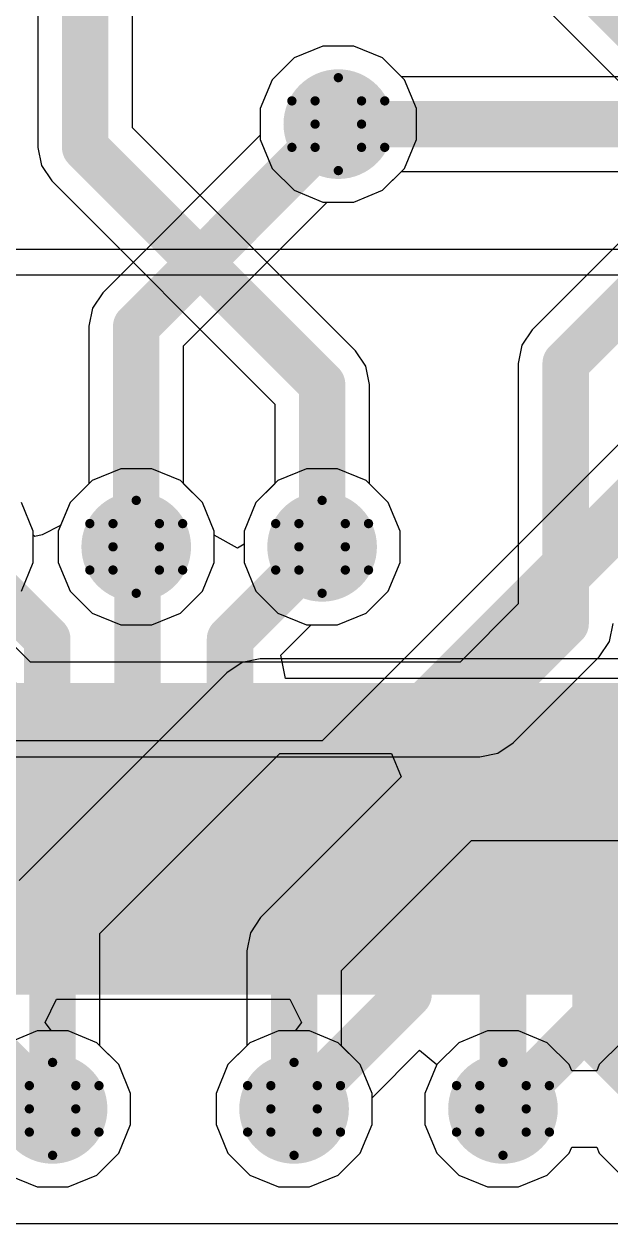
# Model space of a CAD drawing. Header units: inches. Extents: x -4 to 389, y 0 to 108.
# Drawn here: x 15.85 to 19.05, y 30.92 to 37.48 of the extents above; entities that cross this region are included whole.
import ezdxf

# ---------------------------------------------------------------- set-up
doc = ezdxf.new("R2010")
doc.units = ezdxf.units.IN
for name, color, linetype in [('Bottom Layer', 5, 'Continuous'), ('Drill Drawing', 1, 'Continuous'), ('Signal_1', 16, 'Continuous'), ('Signal_2', 76, 'Continuous'), ('Top Layer', 1, 'Continuous'), ('Top Paste', 8, 'Continuous'), ('Top Solder', 216, 'Continuous'), ('Via Holes', 16, 'Continuous')]:
    doc.layers.add(name, color=color, linetype=linetype)

msp = doc.modelspace()

# ---------------------------------------------------------------- hatches: boundary and pattern name
at = {"layer": 'Bottom Layer'}
h = msp.add_hatch(color=5, dxfattribs=at)
edge = h.paths.add_edge_path()
edge.add_arc((17.5649, 36.9316), 0.3, 0, 360)
h = msp.add_hatch(color=5, dxfattribs=at)
edge = h.paths.add_edge_path()
edge.add_arc((16.4592, 34.6202), 0.3, 0, 360)
h = msp.add_hatch(color=5, dxfattribs=at)
edge = h.paths.add_edge_path()
edge.add_arc((17.4762, 34.6202), 0.3, 0, 360)
h = msp.add_hatch(color=5, dxfattribs=at)
edge = h.paths.add_edge_path()
edge.add_arc((16.0015, 31.5468), 0.3, 0, 360)
h = msp.add_hatch(color=5, dxfattribs=at)
edge = h.paths.add_edge_path()
edge.add_arc((17.3228, 31.5468), 0.3, 0, 360)
h = msp.add_hatch(color=5, dxfattribs=at)
edge = h.paths.add_edge_path()
edge.add_arc((18.4658, 31.5468), 0.3, 0, 360)
at = {"layer": 'Signal_1'}
h = msp.add_hatch(color=16, dxfattribs=at)
edge = h.paths.add_edge_path()
edge.add_arc((17.5649, 36.9316), 0.3, 0, 360)
h = msp.add_hatch(color=16, dxfattribs=at)
edge = h.paths.add_edge_path()
edge.add_arc((16.4592, 34.6202), 0.3, 0, 360)
h = msp.add_hatch(color=16, dxfattribs=at)
edge = h.paths.add_edge_path()
edge.add_arc((17.4762, 34.6202), 0.3, 0, 360)
h = msp.add_hatch(color=16, dxfattribs=at)
edge = h.paths.add_edge_path()
edge.add_arc((16.0015, 31.5468), 0.3, 0, 360)
h = msp.add_hatch(color=16, dxfattribs=at)
edge = h.paths.add_edge_path()
edge.add_arc((17.3228, 31.5468), 0.3, 0, 360)
h = msp.add_hatch(color=16, dxfattribs=at)
edge = h.paths.add_edge_path()
edge.add_arc((18.4658, 31.5468), 0.3, 0, 360)
at = {"layer": 'Signal_2'}
h = msp.add_hatch(color=76, dxfattribs=at)
edge = h.paths.add_edge_path()
edge.add_arc((17.5649, 36.9316), 0.3, 0, 360)
h = msp.add_hatch(color=76, dxfattribs=at)
edge = h.paths.add_edge_path()
edge.add_arc((16.4592, 34.6202), 0.3, 0, 360)
h = msp.add_hatch(color=76, dxfattribs=at)
edge = h.paths.add_edge_path()
edge.add_arc((17.4762, 34.6202), 0.3, 0, 360)
h = msp.add_hatch(color=76, dxfattribs=at)
edge = h.paths.add_edge_path()
edge.add_arc((16.0015, 31.5468), 0.3, 0, 360)
h = msp.add_hatch(color=76, dxfattribs=at)
edge = h.paths.add_edge_path()
edge.add_arc((17.3228, 31.5468), 0.3, 0, 360)
h = msp.add_hatch(color=76, dxfattribs=at)
edge = h.paths.add_edge_path()
edge.add_arc((18.4658, 31.5468), 0.3, 0, 360)
at = {"layer": 'Top Layer'}
h = msp.add_hatch(color=1, dxfattribs=at)
edge = h.paths.add_edge_path()
edge.add_arc((17.5649, 36.9316), 0.3, 0, 360)
h = msp.add_hatch(color=1, dxfattribs=at)
edge = h.paths.add_edge_path()
edge.add_arc((16.4592, 34.6202), 0.3, 0, 360)
h = msp.add_hatch(color=1, dxfattribs=at)
edge = h.paths.add_edge_path()
edge.add_arc((17.4762, 34.6202), 0.3, 0, 360)
for points in [[(16.1224, 33.7738), (16.1224, 32.2738), (15.8224, 32.2738), (15.8224, 33.7738)], [(16.6224, 33.7738), (16.6224, 32.2738), (16.3224, 32.2738), (16.3224, 33.7738)], [(17.1224, 33.7738), (17.1224, 32.2738), (16.8224, 32.2738), (16.8224, 33.7738)], [(17.6224, 33.7738), (17.6224, 32.2738), (17.3224, 32.2738), (17.3224, 33.7738)], [(18.1224, 33.7738), (18.1224, 32.2738), (17.8224, 32.2738), (17.8224, 33.7738)], [(18.6224, 33.7738), (18.6224, 32.2738), (18.3224, 32.2738), (18.3224, 33.7738)], [(19.1224, 33.7738), (19.1224, 32.2738), (18.8224, 32.2738), (18.8224, 33.7738)]]:
    msp.add_hatch(color=1, dxfattribs=at).paths.add_polyline_path(points)
h = msp.add_hatch(color=1, dxfattribs=at)
edge = h.paths.add_edge_path()
edge.add_arc((16.0015, 31.5468), 0.3, 0, 360)
h = msp.add_hatch(color=1, dxfattribs=at)
edge = h.paths.add_edge_path()
edge.add_arc((17.3228, 31.5468), 0.3, 0, 360)
h = msp.add_hatch(color=1, dxfattribs=at)
edge = h.paths.add_edge_path()
edge.add_arc((18.4658, 31.5468), 0.3, 0, 360)
at = {"layer": 'Top Paste'}
for points in [[(16.1224, 33.7738), (16.1224, 32.2738), (15.8224, 32.2738), (15.8224, 33.7738)], [(16.6224, 33.7738), (16.6224, 32.2738), (16.3224, 32.2738), (16.3224, 33.7738)], [(17.1224, 33.7738), (17.1224, 32.2738), (16.8224, 32.2738), (16.8224, 33.7738)], [(17.6224, 33.7738), (17.6224, 32.2738), (17.3224, 32.2738), (17.3224, 33.7738)], [(18.1224, 33.7738), (18.1224, 32.2738), (17.8224, 32.2738), (17.8224, 33.7738)], [(18.6224, 33.7738), (18.6224, 32.2738), (18.3224, 32.2738), (18.3224, 33.7738)], [(19.1224, 33.7738), (19.1224, 32.2738), (18.8224, 32.2738), (18.8224, 33.7738)]]:
    msp.add_hatch(color=8, dxfattribs=at).paths.add_polyline_path(points)
at = {"layer": 'Top Solder'}
for points in [[(16.224, 33.8754), (16.224, 32.1722), (15.7208, 32.1722), (15.7208, 33.8754)], [(16.724, 33.8754), (16.724, 32.1722), (16.2208, 32.1722), (16.2208, 33.8754)], [(17.224, 33.8754), (17.224, 32.1722), (16.7208, 32.1722), (16.7208, 33.8754)], [(17.724, 33.8754), (17.724, 32.1722), (17.2208, 32.1722), (17.2208, 33.8754)], [(18.224, 33.8754), (18.224, 32.1722), (17.7208, 32.1722), (17.7208, 33.8754)], [(18.724, 33.8754), (18.724, 32.1722), (18.2208, 32.1722), (18.2208, 33.8754)], [(19.224, 33.8754), (19.224, 32.1722), (18.7208, 32.1722), (18.7208, 33.8754)]]:
    msp.add_hatch(color=216, dxfattribs=at).paths.add_polyline_path(points)
at = {"layer": 'Via Holes'}
h = msp.add_hatch(color=7, dxfattribs=at)
edge = h.paths.add_edge_path()
edge.add_arc((17.5649, 36.9316), 0.15, 0, 360)
h = msp.add_hatch(color=7, dxfattribs=at)
edge = h.paths.add_edge_path()
edge.add_arc((16.4592, 34.6202), 0.15, 0, 360)
h = msp.add_hatch(color=7, dxfattribs=at)
edge = h.paths.add_edge_path()
edge.add_arc((17.4762, 34.6202), 0.15, 0, 360)
h = msp.add_hatch(color=7, dxfattribs=at)
edge = h.paths.add_edge_path()
edge.add_arc((16.0015, 31.5468), 0.15, 0, 360)
h = msp.add_hatch(color=7, dxfattribs=at)
edge = h.paths.add_edge_path()
edge.add_arc((17.3228, 31.5468), 0.15, 0, 360)
h = msp.add_hatch(color=7, dxfattribs=at)
edge = h.paths.add_edge_path()
edge.add_arc((18.4658, 31.5468), 0.15, 0, 360)

# ---------------------------------------------------------------- linework, layer by layer
at = {"layer": 'Bottom Layer'}
for p, q in [((15.9208, 45.4914), (15.9208, 36.8046)), ((16.4388, 36.9119), (16.4388, 41.0167)), ((17.4799, 37.3586), (17.323, 37.2936)), ((17.6498, 37.3586), (17.4799, 37.3586)), ((17.8067, 37.2936), (17.6498, 37.3586)), ((17.323, 37.2936), (17.2029, 37.1735)), ((17.9097, 37.1906), (17.8067, 37.2936)), ((17.2029, 37.1735), (17.1379, 37.0165)), ((23.0155, 37.1906), (17.9097, 37.1906)), ((17.1379, 37.0165), (17.1379, 36.8467)), ((17.6593, 35.6913), (16.4388, 36.9119)), ((17.1379, 36.8467), (17.2029, 36.6897)), ((15.9208, 36.8046), (15.9405, 36.7055)), ((15.9405, 36.7055), (15.9967, 36.6215)), ((17.2029, 36.6897), (17.323, 36.5696)), ((15.9967, 36.6215), (17.2172, 35.4009)), ((17.8067, 36.5696), (17.9097, 36.6726)), ((17.9097, 36.6726), (22.9696, 36.6726)), ((17.323, 36.5696), (17.4799, 36.5046)), ((17.6498, 36.5046), (17.8067, 36.5696)), ((17.4799, 36.5046), (17.6498, 36.5046)), ((19.1209, 36.3019), (18.6256, 35.8066)), ((18.6256, 35.8066), (18.5694, 35.7226)), ((18.5694, 35.7226), (18.5497, 35.6235)), ((17.7155, 35.6073), (17.6593, 35.6913)), ((17.7352, 35.5082), (17.7155, 35.6073)), ((18.5497, 35.6235), (18.5497, 34.3084)), ((17.7352, 34.9651), (17.7352, 35.5082)), ((17.2172, 35.4009), (17.2172, 34.9651)), ((16.3743, 35.0472), (16.2173, 34.9822)), ((16.5442, 35.0472), (16.3743, 35.0472)), ((16.7011, 34.9822), (16.5442, 35.0472)), ((16.2173, 34.9822), (16.0972, 34.8621)), ((16.8212, 34.8621), (16.7011, 34.9822)), ((17.2172, 34.9651), (17.1142, 34.8621)), ((17.8382, 34.8621), (17.7352, 34.9651)), ((15.8956, 34.7051), (15.8306, 34.8621)), ((16.0972, 34.8621), (16.0322, 34.7051)), ((16.8862, 34.7051), (16.8212, 34.8621)), ((17.1142, 34.8621), (17.0492, 34.7051)), ((17.9032, 34.7051), (17.8382, 34.8621)), ((15.8956, 34.5353), (15.8956, 34.7051)), ((16.0322, 34.7051), (16.0322, 34.5353)), ((16.8862, 34.5353), (16.8862, 34.7051)), ((17.0492, 34.7051), (17.0492, 34.5353)), ((17.9032, 34.5353), (17.9032, 34.7051)), ((15.8306, 34.3783), (15.8956, 34.5353)), ((16.0322, 34.5353), (16.0972, 34.3783)), ((16.8212, 34.3783), (16.8862, 34.5353)), ((17.0492, 34.5353), (17.1142, 34.3783)), ((17.8382, 34.3783), (17.9032, 34.5353)), ((16.0972, 34.3783), (16.2173, 34.2582)), ((16.7011, 34.2582), (16.8212, 34.3783)), ((17.1142, 34.3783), (17.2343, 34.2582)), ((17.7181, 34.2582), (17.8382, 34.3783)), ((16.2173, 34.2582), (16.3743, 34.1932)), ((16.5442, 34.1932), (16.7011, 34.2582)), ((17.2343, 34.2582), (17.3913, 34.1932)), ((17.5612, 34.1932), (17.7181, 34.2582)), ((18.5497, 34.3084), (18.2315, 33.9902)), ((16.3743, 34.1932), (16.5442, 34.1932)), ((17.3913, 34.1932), (17.5612, 34.1932)), ((19.048, 34.102), (19.0677, 34.2011)), ((15.8807, 33.9902), (15.7276, 34.1433)), ((18.9918, 34.018), (19.048, 34.102)), ((18.5219, 33.5481), (18.9918, 34.018)), ((18.2315, 33.9902), (15.8807, 33.9902)), ((18.4379, 33.4919), (18.5219, 33.5481)), ((15.7734, 33.4722), (18.3388, 33.4722)), ((18.3388, 33.4722), (18.4379, 33.4919)), ((15.9166, 31.9738), (15.7597, 31.9088)), ((16.0865, 31.9738), (15.9166, 31.9738)), ((16.2434, 31.9088), (16.0865, 31.9738)), ((17.2379, 31.9738), (17.0809, 31.9088)), ((17.4078, 31.9738), (17.2379, 31.9738)), ((17.5647, 31.9088), (17.4078, 31.9738)), ((18.3809, 31.9738), (18.2239, 31.9088)), ((18.5508, 31.9738), (18.3809, 31.9738)), ((18.7077, 31.9088), (18.5508, 31.9738)), ((16.3635, 31.7887), (16.2434, 31.9088)), ((17.0809, 31.9088), (16.9608, 31.7887)), ((17.6848, 31.7887), (17.5647, 31.9088)), ((18.2239, 31.9088), (18.1038, 31.7887)), ((18.8278, 31.7887), (18.7077, 31.9088)), ((19.1129, 31.9088), (18.9928, 31.7887)), ((16.4285, 31.6317), (16.3635, 31.7887)), ((16.9608, 31.7887), (16.8958, 31.6317)), ((17.7498, 31.6317), (17.6848, 31.7887)), ((18.1038, 31.7887), (18.0388, 31.6317)), ((18.8416, 31.7554), (18.8278, 31.7887)), ((18.9928, 31.7887), (18.979, 31.7554)), ((18.979, 31.7554), (18.8416, 31.7554)), ((16.4285, 31.4619), (16.4285, 31.6317)), ((16.8958, 31.6317), (16.8958, 31.4619)), ((17.7498, 31.4619), (17.7498, 31.6317)), ((18.0388, 31.6317), (18.0388, 31.4619)), ((16.3635, 31.3049), (16.4285, 31.4619)), ((16.8958, 31.4619), (16.9608, 31.3049)), ((17.6848, 31.3049), (17.7498, 31.4619)), ((18.0388, 31.4619), (18.1038, 31.3049)), ((16.2434, 31.1848), (16.3635, 31.3049)), ((16.9608, 31.3049), (17.0809, 31.1848)), ((17.5647, 31.1848), (17.6848, 31.3049)), ((18.1038, 31.3049), (18.2239, 31.1848)), ((18.7077, 31.1848), (18.8278, 31.3049)), ((18.8278, 31.3049), (18.8416, 31.3382)), ((18.8416, 31.3382), (18.979, 31.3382)), ((18.979, 31.3382), (18.9928, 31.3049)), ((18.9928, 31.3049), (19.1129, 31.1848)), ((15.7597, 31.1848), (15.9166, 31.1198)), ((16.0865, 31.1198), (16.2434, 31.1848)), ((17.0809, 31.1848), (17.2379, 31.1198)), ((17.4078, 31.1198), (17.5647, 31.1848)), ((18.2239, 31.1848), (18.3809, 31.1198)), ((18.5508, 31.1198), (18.7077, 31.1848)), ((15.9166, 31.1198), (16.0865, 31.1198)), ((17.2379, 31.1198), (17.4078, 31.1198)), ((18.3809, 31.1198), (18.5508, 31.1198)), ((24.7327, 30.9173), (8.1902, 30.9173))]:
    msp.add_line(p, q, dxfattribs=at)
at = {"layer": 'Bottom Layer', "const_width": 0.254}
for points in [[(16.1798, 36.8046), (16.1798, 45.4914)], [(17.5649, 36.9316), (23.1228, 36.9316)], [(16.1798, 36.8046), (17.4762, 35.5082)], [(18.8087, 35.6235), (19.304, 36.1188)], [(18.8087, 34.2011), (18.8087, 35.6235)], [(17.4762, 34.6202), (17.4762, 35.5082)], [(18.3388, 33.7312), (18.8087, 34.2011)], [(15.4686, 34.036), (15.7734, 33.7312)], [(15.7734, 33.7312), (18.3388, 33.7312)]]:
    msp.add_lwpolyline(points, dxfattribs=at)
at = {"layer": 'Bottom Layer', "const_width": 0.127}
for points in [[(17.5014, 36.9316, 1), (17.6284, 36.9316, 1)], [(16.1163, 36.8046, 1), (16.2433, 36.8046, 1)], [(16.1163, 36.8046, 1), (16.2433, 36.8046, 1)], [(18.7452, 35.6235, 1), (18.8722, 35.6235, 1)], [(18.7452, 35.6235, 1), (18.8722, 35.6235, 1)], [(17.4127, 35.5082, 1), (17.5397, 35.5082, 1)], [(17.4127, 35.5082, 1), (17.5397, 35.5082, 1)], [(17.4127, 34.6202, 1), (17.5397, 34.6202, 1)], [(18.7452, 34.2011, 1), (18.8722, 34.2011, 1)], [(18.7452, 34.2011, 1), (18.8722, 34.2011, 1)], [(15.7099, 33.7312, 1), (15.8369, 33.7312, 1)], [(15.7099, 33.7312, 1), (15.8369, 33.7312, 1)], [(18.2753, 33.7312, 1), (18.4023, 33.7312, 1)], [(18.2753, 33.7312, 1), (18.4023, 33.7312, 1)]]:
    msp.add_lwpolyline(points, format="xyb", close=True, dxfattribs=at)
at = {"layer": 'Drill Drawing', "const_width": 0.0508}
for points in [[(17.4379, 37.0586), (17.5649, 37.1856)], [(17.5649, 37.1856), (17.6919, 37.0586)], [(17.3109, 37.0586), (17.4379, 36.9316)], [(17.3109, 37.0586), (17.4379, 37.0586)], [(17.6919, 37.0586), (17.8189, 37.0586)], [(17.6919, 36.9316), (17.8189, 37.0586)], [(17.3109, 36.8046), (17.4379, 36.9316)], [(17.6919, 36.9316), (17.8189, 36.8046)], [(17.3109, 36.8046), (17.4379, 36.8046)], [(17.4379, 36.8046), (17.5649, 36.6776)], [(17.5649, 36.6776), (17.6919, 36.8046)], [(17.6919, 36.8046), (17.8189, 36.8046)], [(16.3322, 34.7472), (16.4592, 34.8742)], [(16.4592, 34.8742), (16.5862, 34.7472)], [(17.3492, 34.7472), (17.4762, 34.8742)], [(17.4762, 34.8742), (17.6032, 34.7472)], [(16.2052, 34.7472), (16.3322, 34.6202)], [(16.2052, 34.7472), (16.3322, 34.7472)], [(16.5862, 34.7472), (16.7132, 34.7472)], [(16.5862, 34.6202), (16.7132, 34.7472)], [(17.2222, 34.7472), (17.3492, 34.6202)], [(17.2222, 34.7472), (17.3492, 34.7472)], [(17.6032, 34.7472), (17.7302, 34.7472)], [(17.6032, 34.6202), (17.7302, 34.7472)], [(16.2052, 34.4932), (16.3322, 34.6202)], [(16.5862, 34.6202), (16.7132, 34.4932)], [(17.2222, 34.4932), (17.3492, 34.6202)], [(17.6032, 34.6202), (17.7302, 34.4932)], [(16.2052, 34.4932), (16.3322, 34.4932)], [(16.3322, 34.4932), (16.4592, 34.3662)], [(16.4592, 34.3662), (16.5862, 34.4932)], [(16.5862, 34.4932), (16.7132, 34.4932)], [(17.2222, 34.4932), (17.3492, 34.4932)], [(17.3492, 34.4932), (17.4762, 34.3662)], [(17.4762, 34.3662), (17.6032, 34.4932)], [(17.6032, 34.4932), (17.7302, 34.4932)], [(15.8745, 31.6738), (16.0015, 31.8008)], [(16.0015, 31.8008), (16.1285, 31.6738)], [(17.1958, 31.6738), (17.3228, 31.8008)], [(17.3228, 31.8008), (17.4498, 31.6738)], [(18.3388, 31.6738), (18.4658, 31.8008)], [(18.4658, 31.8008), (18.5928, 31.6738)], [(15.7475, 31.6738), (15.8745, 31.5468)], [(15.7475, 31.6738), (15.8745, 31.6738)], [(16.1285, 31.6738), (16.2555, 31.6738)], [(16.1285, 31.5468), (16.2555, 31.6738)], [(17.0688, 31.6738), (17.1958, 31.5468)], [(17.0688, 31.6738), (17.1958, 31.6738)], [(17.4498, 31.6738), (17.5768, 31.6738)], [(17.4498, 31.5468), (17.5768, 31.6738)], [(18.2118, 31.6738), (18.3388, 31.5468)], [(18.2118, 31.6738), (18.3388, 31.6738)], [(18.5928, 31.6738), (18.7198, 31.6738)], [(18.5928, 31.5468), (18.7198, 31.6738)], [(15.7475, 31.4198), (15.8745, 31.5468)], [(16.1285, 31.5468), (16.2555, 31.4198)], [(17.0688, 31.4198), (17.1958, 31.5468)], [(17.4498, 31.5468), (17.5768, 31.4198)], [(18.2118, 31.4198), (18.3388, 31.5468)], [(18.5928, 31.5468), (18.7198, 31.4198)], [(15.7475, 31.4198), (15.8745, 31.4198)], [(15.8745, 31.4198), (16.0015, 31.2928)], [(16.0015, 31.2928), (16.1285, 31.4198)], [(16.1285, 31.4198), (16.2555, 31.4198)], [(17.0688, 31.4198), (17.1958, 31.4198)], [(17.1958, 31.4198), (17.3228, 31.2928)], [(17.3228, 31.2928), (17.4498, 31.4198)], [(17.4498, 31.4198), (17.5768, 31.4198)], [(18.2118, 31.4198), (18.3388, 31.4198)], [(18.3388, 31.4198), (18.4658, 31.2928)], [(18.4658, 31.2928), (18.5928, 31.4198)], [(18.5928, 31.4198), (18.7198, 31.4198)]]:
    msp.add_lwpolyline(points, dxfattribs=at)
at = {"layer": 'Drill Drawing', "const_width": 0.0254}
for points in [[(17.5522, 37.1856, 1), (17.5776, 37.1856, 1)], [(17.5522, 37.1856, 1), (17.5776, 37.1856, 1)], [(17.2982, 37.0586, 1), (17.3236, 37.0586, 1)], [(17.2982, 37.0586, 1), (17.3236, 37.0586, 1)], [(17.4252, 37.0586, 1), (17.4506, 37.0586, 1)], [(17.4252, 37.0586, 1), (17.4506, 37.0586, 1)], [(17.6792, 37.0586, 1), (17.7046, 37.0586, 1)], [(17.6792, 37.0586, 1), (17.7046, 37.0586, 1)], [(17.8062, 37.0586, 1), (17.8316, 37.0586, 1)], [(17.8062, 37.0586, 1), (17.8316, 37.0586, 1)], [(17.4252, 36.9316, 1), (17.4506, 36.9316, 1)], [(17.4252, 36.9316, 1), (17.4506, 36.9316, 1)], [(17.6792, 36.9316, 1), (17.7046, 36.9316, 1)], [(17.6792, 36.9316, 1), (17.7046, 36.9316, 1)], [(17.2982, 36.8046, 1), (17.3236, 36.8046, 1)], [(17.2982, 36.8046, 1), (17.3236, 36.8046, 1)], [(17.4252, 36.8046, 1), (17.4506, 36.8046, 1)], [(17.4252, 36.8046, 1), (17.4506, 36.8046, 1)], [(17.6792, 36.8046, 1), (17.7046, 36.8046, 1)], [(17.6792, 36.8046, 1), (17.7046, 36.8046, 1)], [(17.8062, 36.8046, 1), (17.8316, 36.8046, 1)], [(17.8062, 36.8046, 1), (17.8316, 36.8046, 1)], [(17.5522, 36.6776, 1), (17.5776, 36.6776, 1)], [(17.5522, 36.6776, 1), (17.5776, 36.6776, 1)], [(16.4465, 34.8742, 1), (16.4719, 34.8742, 1)], [(16.4465, 34.8742, 1), (16.4719, 34.8742, 1)], [(17.4635, 34.8742, 1), (17.4889, 34.8742, 1)], [(17.4635, 34.8742, 1), (17.4889, 34.8742, 1)], [(16.1925, 34.7472, 1), (16.2179, 34.7472, 1)], [(16.1925, 34.7472, 1), (16.2179, 34.7472, 1)], [(16.3195, 34.7472, 1), (16.3449, 34.7472, 1)], [(16.3195, 34.7472, 1), (16.3449, 34.7472, 1)], [(16.5735, 34.7472, 1), (16.5989, 34.7472, 1)], [(16.5735, 34.7472, 1), (16.5989, 34.7472, 1)], [(16.7005, 34.7472, 1), (16.7259, 34.7472, 1)], [(16.7005, 34.7472, 1), (16.7259, 34.7472, 1)], [(17.2095, 34.7472, 1), (17.2349, 34.7472, 1)], [(17.2095, 34.7472, 1), (17.2349, 34.7472, 1)], [(17.3365, 34.7472, 1), (17.3619, 34.7472, 1)], [(17.3365, 34.7472, 1), (17.3619, 34.7472, 1)], [(17.5905, 34.7472, 1), (17.6159, 34.7472, 1)], [(17.5905, 34.7472, 1), (17.6159, 34.7472, 1)], [(17.7175, 34.7472, 1), (17.7429, 34.7472, 1)], [(17.7175, 34.7472, 1), (17.7429, 34.7472, 1)], [(16.3195, 34.6202, 1), (16.3449, 34.6202, 1)], [(16.3195, 34.6202, 1), (16.3449, 34.6202, 1)], [(16.5735, 34.6202, 1), (16.5989, 34.6202, 1)], [(16.5735, 34.6202, 1), (16.5989, 34.6202, 1)], [(17.3365, 34.6202, 1), (17.3619, 34.6202, 1)], [(17.3365, 34.6202, 1), (17.3619, 34.6202, 1)], [(17.5905, 34.6202, 1), (17.6159, 34.6202, 1)], [(17.5905, 34.6202, 1), (17.6159, 34.6202, 1)], [(16.1925, 34.4932, 1), (16.2179, 34.4932, 1)], [(16.1925, 34.4932, 1), (16.2179, 34.4932, 1)], [(16.3195, 34.4932, 1), (16.3449, 34.4932, 1)], [(16.3195, 34.4932, 1), (16.3449, 34.4932, 1)], [(16.5735, 34.4932, 1), (16.5989, 34.4932, 1)], [(16.5735, 34.4932, 1), (16.5989, 34.4932, 1)], [(16.7005, 34.4932, 1), (16.7259, 34.4932, 1)], [(16.7005, 34.4932, 1), (16.7259, 34.4932, 1)], [(17.2095, 34.4932, 1), (17.2349, 34.4932, 1)], [(17.2095, 34.4932, 1), (17.2349, 34.4932, 1)], [(17.3365, 34.4932, 1), (17.3619, 34.4932, 1)], [(17.3365, 34.4932, 1), (17.3619, 34.4932, 1)], [(17.5905, 34.4932, 1), (17.6159, 34.4932, 1)], [(17.5905, 34.4932, 1), (17.6159, 34.4932, 1)], [(17.7175, 34.4932, 1), (17.7429, 34.4932, 1)], [(17.7175, 34.4932, 1), (17.7429, 34.4932, 1)], [(16.4465, 34.3662, 1), (16.4719, 34.3662, 1)], [(16.4465, 34.3662, 1), (16.4719, 34.3662, 1)], [(17.4635, 34.3662, 1), (17.4889, 34.3662, 1)], [(17.4635, 34.3662, 1), (17.4889, 34.3662, 1)], [(15.9888, 31.8008, 1), (16.0142, 31.8008, 1)], [(15.9888, 31.8008, 1), (16.0142, 31.8008, 1)], [(17.3101, 31.8008, 1), (17.3355, 31.8008, 1)], [(17.3101, 31.8008, 1), (17.3355, 31.8008, 1)], [(18.4531, 31.8008, 1), (18.4785, 31.8008, 1)], [(18.4531, 31.8008, 1), (18.4785, 31.8008, 1)], [(15.8618, 31.6738, 1), (15.8872, 31.6738, 1)], [(15.8618, 31.6738, 1), (15.8872, 31.6738, 1)], [(16.1158, 31.6738, 1), (16.1412, 31.6738, 1)], [(16.1158, 31.6738, 1), (16.1412, 31.6738, 1)], [(16.2428, 31.6738, 1), (16.2682, 31.6738, 1)], [(16.2428, 31.6738, 1), (16.2682, 31.6738, 1)], [(17.0561, 31.6738, 1), (17.0815, 31.6738, 1)], [(17.0561, 31.6738, 1), (17.0815, 31.6738, 1)], [(17.1831, 31.6738, 1), (17.2085, 31.6738, 1)], [(17.1831, 31.6738, 1), (17.2085, 31.6738, 1)], [(17.4371, 31.6738, 1), (17.4625, 31.6738, 1)], [(17.4371, 31.6738, 1), (17.4625, 31.6738, 1)], [(17.5641, 31.6738, 1), (17.5895, 31.6738, 1)], [(17.5641, 31.6738, 1), (17.5895, 31.6738, 1)], [(18.1991, 31.6738, 1), (18.2245, 31.6738, 1)], [(18.1991, 31.6738, 1), (18.2245, 31.6738, 1)], [(18.3261, 31.6738, 1), (18.3515, 31.6738, 1)], [(18.3261, 31.6738, 1), (18.3515, 31.6738, 1)], [(18.5801, 31.6738, 1), (18.6055, 31.6738, 1)], [(18.5801, 31.6738, 1), (18.6055, 31.6738, 1)], [(18.7071, 31.6738, 1), (18.7325, 31.6738, 1)], [(18.7071, 31.6738, 1), (18.7325, 31.6738, 1)], [(15.8618, 31.5468, 1), (15.8872, 31.5468, 1)], [(15.8618, 31.5468, 1), (15.8872, 31.5468, 1)], [(16.1158, 31.5468, 1), (16.1412, 31.5468, 1)], [(16.1158, 31.5468, 1), (16.1412, 31.5468, 1)], [(17.1831, 31.5468, 1), (17.2085, 31.5468, 1)], [(17.1831, 31.5468, 1), (17.2085, 31.5468, 1)], [(17.4371, 31.5468, 1), (17.4625, 31.5468, 1)], [(17.4371, 31.5468, 1), (17.4625, 31.5468, 1)], [(18.3261, 31.5468, 1), (18.3515, 31.5468, 1)], [(18.3261, 31.5468, 1), (18.3515, 31.5468, 1)], [(18.5801, 31.5468, 1), (18.6055, 31.5468, 1)], [(18.5801, 31.5468, 1), (18.6055, 31.5468, 1)], [(15.8618, 31.4198, 1), (15.8872, 31.4198, 1)], [(15.8618, 31.4198, 1), (15.8872, 31.4198, 1)], [(16.1158, 31.4198, 1), (16.1412, 31.4198, 1)], [(16.1158, 31.4198, 1), (16.1412, 31.4198, 1)], [(16.2428, 31.4198, 1), (16.2682, 31.4198, 1)], [(16.2428, 31.4198, 1), (16.2682, 31.4198, 1)], [(17.0561, 31.4198, 1), (17.0815, 31.4198, 1)], [(17.0561, 31.4198, 1), (17.0815, 31.4198, 1)], [(17.1831, 31.4198, 1), (17.2085, 31.4198, 1)], [(17.1831, 31.4198, 1), (17.2085, 31.4198, 1)], [(17.4371, 31.4198, 1), (17.4625, 31.4198, 1)], [(17.4371, 31.4198, 1), (17.4625, 31.4198, 1)], [(17.5641, 31.4198, 1), (17.5895, 31.4198, 1)], [(17.5641, 31.4198, 1), (17.5895, 31.4198, 1)], [(18.1991, 31.4198, 1), (18.2245, 31.4198, 1)], [(18.1991, 31.4198, 1), (18.2245, 31.4198, 1)], [(18.3261, 31.4198, 1), (18.3515, 31.4198, 1)], [(18.3261, 31.4198, 1), (18.3515, 31.4198, 1)], [(18.5801, 31.4198, 1), (18.6055, 31.4198, 1)], [(18.5801, 31.4198, 1), (18.6055, 31.4198, 1)], [(18.7071, 31.4198, 1), (18.7325, 31.4198, 1)], [(18.7071, 31.4198, 1), (18.7325, 31.4198, 1)], [(15.9888, 31.2928, 1), (16.0142, 31.2928, 1)], [(15.9888, 31.2928, 1), (16.0142, 31.2928, 1)], [(17.3101, 31.2928, 1), (17.3355, 31.2928, 1)], [(17.3101, 31.2928, 1), (17.3355, 31.2928, 1)], [(18.4531, 31.2928, 1), (18.4785, 31.2928, 1)], [(18.4531, 31.2928, 1), (18.4785, 31.2928, 1)]]:
    msp.add_lwpolyline(points, format="xyb", close=True, dxfattribs=at)
at = {"layer": 'Signal_1'}
for p, q in [((17.4799, 37.3586), (17.323, 37.2936)), ((17.6498, 37.3586), (17.4799, 37.3586)), ((17.8067, 37.2936), (17.6498, 37.3586)), ((17.323, 37.2936), (17.2029, 37.1735)), ((17.9268, 37.1735), (17.8067, 37.2936)), ((17.2029, 37.1735), (17.1379, 37.0165)), ((17.9919, 37.0165), (17.9268, 37.1735)), ((17.1379, 37.0165), (17.1379, 36.8708)), ((17.9919, 36.8467), (17.9919, 37.0165)), ((17.1379, 36.8708), (16.2761, 36.0091)), ((17.9268, 36.6897), (17.9919, 36.8467)), ((17.8067, 36.5696), (17.9268, 36.6897)), ((17.6498, 36.5046), (17.8067, 36.5696)), ((16.7182, 35.7187), (17.5041, 36.5046)), ((17.5041, 36.5046), (17.6498, 36.5046)), ((16.2761, 36.0091), (16.22, 35.9251)), ((16.22, 35.9251), (16.2002, 35.826)), ((16.2002, 35.826), (16.2002, 34.9651)), ((16.7182, 34.9651), (16.7182, 35.7187)), ((17.3913, 35.0472), (17.2343, 34.9822)), ((17.5612, 35.0472), (17.3913, 35.0472)), ((17.7181, 34.9822), (17.5612, 35.0472)), ((17.2343, 34.9822), (17.1142, 34.8621)), ((17.8382, 34.8621), (17.7181, 34.9822)), ((16.2002, 34.9651), (16.0972, 34.8621)), ((16.8212, 34.8621), (16.7182, 34.9651)), ((15.8956, 34.7051), (15.8306, 34.8621)), ((16.0972, 34.8621), (16.0322, 34.7051)), ((16.8862, 34.7051), (16.8212, 34.8621)), ((17.1142, 34.8621), (17.0492, 34.7051)), ((17.9032, 34.7051), (17.8382, 34.8621)), ((15.8956, 34.5353), (15.8956, 34.7051)), ((16.0322, 34.7051), (16.0322, 34.5353)), ((16.8862, 34.5353), (16.8862, 34.7051)), ((17.0492, 34.7051), (17.0492, 34.5353)), ((17.9032, 34.5353), (17.9032, 34.7051)), ((15.8306, 34.3783), (15.8956, 34.5353)), ((16.0322, 34.5353), (16.0972, 34.3783)), ((16.8212, 34.3783), (16.8862, 34.5353)), ((17.0492, 34.5353), (17.1142, 34.3783)), ((17.8382, 34.3783), (17.9032, 34.5353)), ((16.0972, 34.3783), (16.2173, 34.2582)), ((16.7011, 34.2582), (16.8212, 34.3783)), ((17.1142, 34.3783), (17.2343, 34.2582)), ((17.7181, 34.2582), (17.8382, 34.3783)), ((16.2173, 34.2582), (16.3743, 34.1932)), ((16.5442, 34.1932), (16.7011, 34.2582)), ((17.2343, 34.2582), (17.3913, 34.1932)), ((17.5612, 34.1932), (17.7181, 34.2582)), ((16.3743, 34.1932), (16.5442, 34.1932)), ((17.3913, 34.1932), (17.5612, 34.1932)), ((17.1373, 34.0079), (17.0382, 33.9882)), ((26.2056, 34.0079), (17.1373, 34.0079)), ((16.9542, 33.932), (15.8184, 32.7963)), ((17.0382, 33.9882), (16.9542, 33.932)), ((16.2605, 32.5059), (17.2446, 33.4899)), ((17.2446, 33.4899), (17.8565, 33.4899)), ((17.8565, 33.4899), (17.9091, 33.3629)), ((17.9091, 33.3629), (17.1397, 32.5935)), ((17.5818, 32.3031), (18.2937, 33.015)), ((18.2937, 33.015), (32.2326, 33.015)), ((17.1397, 32.5935), (17.0836, 32.5095)), ((16.2605, 31.8917), (16.2605, 32.5059)), ((17.0836, 32.5095), (17.0638, 32.4104)), ((17.0638, 32.4104), (17.0638, 31.8917)), ((17.5818, 31.8917), (17.5818, 32.3031)), ((18.3809, 31.9738), (18.2239, 31.9088)), ((18.5508, 31.9738), (18.3809, 31.9738)), ((18.7077, 31.9088), (18.5508, 31.9738)), ((16.3635, 31.7887), (16.2605, 31.8917)), ((17.0638, 31.8917), (16.9608, 31.7887)), ((17.6848, 31.7887), (17.5818, 31.8917)), ((18.2239, 31.9088), (18.1038, 31.7887)), ((18.8278, 31.7887), (18.7077, 31.9088)), ((19.1129, 31.9088), (18.9928, 31.7887)), ((16.4285, 31.6317), (16.3635, 31.7887)), ((16.9608, 31.7887), (16.8958, 31.6317)), ((17.7498, 31.6317), (17.6848, 31.7887)), ((18.1038, 31.7887), (18.0388, 31.6317)), ((18.8416, 31.7554), (18.8278, 31.7887)), ((18.9928, 31.7887), (18.979, 31.7554)), ((18.979, 31.7554), (18.8416, 31.7554)), ((16.4285, 31.4619), (16.4285, 31.6317)), ((16.8958, 31.6317), (16.8958, 31.4619)), ((17.7498, 31.4619), (17.7498, 31.6317)), ((18.0388, 31.6317), (18.0388, 31.4619)), ((16.3635, 31.3049), (16.4285, 31.4619)), ((16.8958, 31.4619), (16.9608, 31.3049)), ((17.6848, 31.3049), (17.7498, 31.4619)), ((18.0388, 31.4619), (18.1038, 31.3049)), ((16.2434, 31.1848), (16.3635, 31.3049)), ((16.9608, 31.3049), (17.0809, 31.1848)), ((17.5647, 31.1848), (17.6848, 31.3049)), ((18.1038, 31.3049), (18.2239, 31.1848)), ((18.7077, 31.1848), (18.8278, 31.3049)), ((18.8278, 31.3049), (18.8416, 31.3382)), ((18.8416, 31.3382), (18.979, 31.3382)), ((18.979, 31.3382), (18.9928, 31.3049)), ((18.9928, 31.3049), (19.1129, 31.1848)), ((15.7597, 31.1848), (15.9166, 31.1198)), ((16.0865, 31.1198), (16.2434, 31.1848)), ((17.0809, 31.1848), (17.2379, 31.1198)), ((17.4078, 31.1198), (17.5647, 31.1848)), ((18.2239, 31.1848), (18.3809, 31.1198)), ((18.5508, 31.1198), (18.7077, 31.1848)), ((15.9166, 31.1198), (16.0865, 31.1198)), ((17.2379, 31.1198), (17.4078, 31.1198)), ((18.3809, 31.1198), (18.5508, 31.1198))]:
    msp.add_line(p, q, dxfattribs=at)
at = {"layer": 'Signal_1', "const_width": 0.254}
for points in [[(16.4592, 35.826), (17.5649, 36.9316)], [(16.4592, 34.6202), (16.4592, 35.826)], [(16.0015, 32.6131), (17.1373, 33.7489)], [(17.1373, 33.7489), (31.1073, 33.7489)], [(17.3228, 32.4104), (18.1864, 33.274)], [(18.1864, 33.274), (32.2326, 33.274)], [(16.0015, 31.5468), (16.0015, 32.6131)], [(17.3228, 31.5468), (17.3228, 32.4104)]]:
    msp.add_lwpolyline(points, dxfattribs=at)
at = {"layer": 'Signal_1', "const_width": 0.127}
for points in [[(17.5014, 36.9316, 1), (17.6284, 36.9316, 1)], [(16.3957, 35.826, 1), (16.5227, 35.826, 1)], [(16.3957, 35.826, 1), (16.5227, 35.826, 1)], [(16.3957, 34.6202, 1), (16.5227, 34.6202, 1)], [(17.0738, 33.7489, 1), (17.2008, 33.7489, 1)], [(17.0738, 33.7489, 1), (17.2008, 33.7489, 1)], [(18.1229, 33.274, 1), (18.2499, 33.274, 1)], [(18.1229, 33.274, 1), (18.2499, 33.274, 1)], [(15.938, 32.6131, 1), (16.065, 32.6131, 1)], [(15.938, 32.6131, 1), (16.065, 32.6131, 1)], [(17.2593, 32.4104, 1), (17.3863, 32.4104, 1)], [(17.2593, 32.4104, 1), (17.3863, 32.4104, 1)], [(15.938, 31.5468, 1), (16.065, 31.5468, 1)], [(17.2593, 31.5468, 1), (17.3863, 31.5468, 1)]]:
    msp.add_lwpolyline(points, format="xyb", close=True, dxfattribs=at)
at = {"layer": 'Signal_2'}
for p, q in [((12.5586, 43.7084), (19.1566, 37.1105)), ((17.4799, 37.3586), (17.323, 37.2936)), ((17.6498, 37.3586), (17.4799, 37.3586)), ((17.8067, 37.2936), (17.6498, 37.3586)), ((17.323, 37.2936), (17.2029, 37.1735)), ((17.9268, 37.1735), (17.8067, 37.2936)), ((17.2029, 37.1735), (17.1379, 37.0165)), ((17.9919, 37.0165), (17.9268, 37.1735)), ((17.1379, 37.0165), (17.1379, 36.8467)), ((17.9919, 36.8467), (17.9919, 37.0165)), ((17.1379, 36.8467), (17.2029, 36.6897)), ((17.9268, 36.6897), (17.9919, 36.8467)), ((17.2029, 36.6897), (17.323, 36.5696)), ((17.8067, 36.5696), (17.9268, 36.6897)), ((17.323, 36.5696), (17.4799, 36.5046)), ((17.6498, 36.5046), (17.8067, 36.5696)), ((17.4799, 36.5046), (17.6498, 36.5046)), ((19.7866, 36.2458), (11.7094, 36.2458)), ((11.7094, 36.1083), (19.7866, 36.1083)), ((19.8987, 35.9813), (17.4762, 33.5589)), ((16.3743, 35.0472), (16.2173, 34.9822)), ((16.5442, 35.0472), (16.3743, 35.0472)), ((16.7011, 34.9822), (16.5442, 35.0472)), ((17.3913, 35.0472), (17.2343, 34.9822)), ((17.5612, 35.0472), (17.3913, 35.0472)), ((17.7181, 34.9822), (17.5612, 35.0472)), ((16.2173, 34.9822), (16.0972, 34.8621)), ((16.8212, 34.8621), (16.7011, 34.9822)), ((17.2343, 34.9822), (17.1142, 34.8621)), ((17.8382, 34.8621), (17.7181, 34.9822)), ((15.8956, 34.7051), (15.8306, 34.8621)), ((16.0972, 34.8621), (16.0322, 34.7051)), ((16.8862, 34.7051), (16.8212, 34.8621)), ((17.1142, 34.8621), (17.0492, 34.7051)), ((17.9032, 34.7051), (17.8382, 34.8621)), ((15.8956, 34.5353), (15.8956, 34.7051)), ((16.0322, 34.7051), (16.0322, 34.5353)), ((16.8862, 34.5353), (16.8862, 34.7051)), ((17.0492, 34.7051), (17.0492, 34.5353)), ((17.9032, 34.5353), (17.9032, 34.7051)), ((15.8306, 34.3783), (15.8956, 34.5353)), ((16.0322, 34.5353), (16.0972, 34.3783)), ((16.8212, 34.3783), (16.8862, 34.5353)), ((17.0492, 34.5353), (17.1142, 34.3783)), ((17.8382, 34.3783), (17.9032, 34.5353)), ((16.0972, 34.3783), (16.2173, 34.2582)), ((16.7011, 34.2582), (16.8212, 34.3783)), ((17.1142, 34.3783), (17.2343, 34.2582)), ((17.7181, 34.2582), (17.8382, 34.3783)), ((16.2173, 34.2582), (16.3743, 34.1932)), ((16.5442, 34.1932), (16.7011, 34.2582)), ((17.2343, 34.2582), (17.3913, 34.1932)), ((17.5612, 34.1932), (17.7181, 34.2582)), ((16.3743, 34.1932), (16.5442, 34.1932)), ((17.3913, 34.1932), (17.5612, 34.1932)), ((17.4762, 33.5589), (11.6078, 33.5589))]:
    msp.add_line(p, q, dxfattribs=at)
for points, const_width in [([(12.6659, 43.9674), (19.3397, 37.2936)], 0.254), ([(17.5942, 33.274), (20.185, 35.8648)], 0.3048), ([(18.9002, 32.7343), (21.5735, 35.4076)], 0.254), ([(18.4658, 31.5468), (20.4724, 33.5534)], 0.254), ([(11.6078, 33.274), (17.5942, 33.274)], 0.3048), ([(12.4901, 32.7343), (18.9002, 32.7343)], 0.254)]:
    msp.add_lwpolyline(points, dxfattribs=dict(at, const_width=const_width))
for points, const_width in [([(17.518, 33.274, 1), (17.6704, 33.274, 1)], 0.1524), ([(17.518, 33.274, 1), (17.6704, 33.274, 1)], 0.1524), ([(18.8367, 32.7343, 1), (18.9637, 32.7343, 1)], 0.127), ([(18.8367, 32.7343, 1), (18.9637, 32.7343, 1)], 0.127), ([(18.4023, 31.5468, 1), (18.5293, 31.5468, 1)], 0.127)]:
    msp.add_lwpolyline(points, format="xyb", close=True, dxfattribs=dict(at, const_width=const_width))
at = {"layer": 'Top Layer'}
for p, q in [((17.4799, 37.3586), (17.323, 37.2936)), ((17.6498, 37.3586), (17.4799, 37.3586)), ((17.8067, 37.2936), (17.6498, 37.3586)), ((17.323, 37.2936), (17.2029, 37.1735)), ((17.9268, 37.1735), (17.8067, 37.2936)), ((17.2029, 37.1735), (17.1379, 37.0165)), ((17.9919, 37.0165), (17.9268, 37.1735)), ((17.1379, 37.0165), (17.1379, 36.8467)), ((17.9919, 36.8467), (17.9919, 37.0165)), ((17.1379, 36.8467), (17.2029, 36.6897)), ((17.9268, 36.6897), (17.9919, 36.8467)), ((17.2029, 36.6897), (17.323, 36.5696)), ((17.8067, 36.5696), (17.9268, 36.6897)), ((17.323, 36.5696), (17.4799, 36.5046)), ((17.6498, 36.5046), (17.8067, 36.5696)), ((17.4799, 36.5046), (17.6498, 36.5046)), ((16.3743, 35.0472), (16.2173, 34.9822)), ((16.5442, 35.0472), (16.3743, 35.0472)), ((16.7011, 34.9822), (16.5442, 35.0472)), ((17.3913, 35.0472), (17.2343, 34.9822)), ((17.5612, 35.0472), (17.3913, 35.0472)), ((17.7181, 34.9822), (17.5612, 35.0472)), ((16.2173, 34.9822), (16.0972, 34.8621)), ((16.8212, 34.8621), (16.7011, 34.9822)), ((17.2343, 34.9822), (17.1142, 34.8621)), ((17.8382, 34.8621), (17.7181, 34.9822)), ((15.8956, 34.7051), (15.8306, 34.8621)), ((16.0972, 34.8621), (16.0451, 34.7362)), ((16.8862, 34.7051), (16.8212, 34.8621)), ((17.1142, 34.8621), (17.0492, 34.7051)), ((17.9032, 34.7051), (17.8382, 34.8621)), ((16.0451, 34.7362), (15.9453, 34.6858)), ((15.8956, 34.6833), (15.8956, 34.7051)), ((15.9052, 34.6769), (15.8956, 34.6833)), ((15.9453, 34.6858), (15.9052, 34.6769)), ((16.8862, 34.6835), (16.8862, 34.7051)), ((17.0132, 34.6128), (16.8862, 34.6835)), ((17.0492, 34.7051), (17.0492, 34.6351)), ((17.9032, 34.5353), (17.9032, 34.7051)), ((17.0492, 34.6351), (17.0132, 34.6128)), ((17.8382, 34.3783), (17.9032, 34.5353)), ((17.7181, 34.2582), (17.8382, 34.3783)), ((17.5612, 34.1932), (17.7181, 34.2582)), ((17.2501, 34.0278), (17.4155, 34.1932)), ((17.4155, 34.1932), (17.5612, 34.1932)), ((17.2765, 33.9008), (17.2501, 34.0278)), ((19.2134, 33.9008), (17.2765, 33.9008)), ((15.9606, 32.0198), (16.0238, 32.1468)), ((16.0238, 32.1468), (17.3005, 32.1468)), ((17.3005, 32.1468), (17.3637, 32.0198)), ((15.9954, 31.9738), (15.9606, 32.0198)), ((16.0865, 31.9738), (15.9954, 31.9738)), ((16.2434, 31.9088), (16.0865, 31.9738)), ((17.2379, 31.9738), (17.0809, 31.9088)), ((17.329, 31.9738), (17.2379, 31.9738)), ((17.3637, 32.0198), (17.329, 31.9738)), ((16.3635, 31.7887), (16.2434, 31.9088)), ((17.0809, 31.9088), (16.9608, 31.7887)), ((17.7498, 31.6076), (18.0093, 31.867)), ((18.0093, 31.867), (18.1038, 31.7887)), ((16.4285, 31.6317), (16.3635, 31.7887)), ((16.9608, 31.7887), (16.8958, 31.6317)), ((18.1038, 31.7887), (18.0388, 31.6317)), ((16.4285, 31.4619), (16.4285, 31.6317)), ((16.8958, 31.6317), (16.8958, 31.4619)), ((18.0388, 31.6317), (18.0388, 31.4619)), ((17.7498, 31.4619), (17.7498, 31.6076)), ((16.3635, 31.3049), (16.4285, 31.4619)), ((16.8958, 31.4619), (16.9608, 31.3049)), ((17.6848, 31.3049), (17.7498, 31.4619)), ((18.0388, 31.4619), (18.1038, 31.3049)), ((16.2434, 31.1848), (16.3635, 31.3049)), ((16.9608, 31.3049), (17.0809, 31.1848)), ((17.5647, 31.1848), (17.6848, 31.3049)), ((18.1038, 31.3049), (18.2239, 31.1848)), ((18.7077, 31.1848), (18.8278, 31.3049)), ((18.8278, 31.3049), (18.8416, 31.3382)), ((18.8416, 31.3382), (18.979, 31.3382)), ((18.979, 31.3382), (18.9928, 31.3049)), ((18.9928, 31.3049), (19.1129, 31.1848)), ((15.7597, 31.1848), (15.9166, 31.1198)), ((16.0865, 31.1198), (16.2434, 31.1848)), ((17.0809, 31.1848), (17.2379, 31.1198)), ((17.4078, 31.1198), (17.5647, 31.1848)), ((18.2239, 31.1848), (18.3809, 31.1198)), ((18.5508, 31.1198), (18.7077, 31.1848)), ((15.9166, 31.1198), (16.0865, 31.1198)), ((17.2379, 31.1198), (17.4078, 31.1198)), ((18.3809, 31.1198), (18.5508, 31.1198))]:
    msp.add_line(p, q, dxfattribs=at)
at = {"layer": 'Top Layer', "const_width": 0.254}
for points in [[(15.4686, 34.6202), (15.9724, 34.1164)], [(16.4658, 33.0304), (16.4658, 34.6202)], [(16.9724, 34.1164), (17.4762, 34.6202)], [(15.9724, 33.0238), (15.9724, 34.1164)], [(16.9724, 33.0238), (16.9724, 34.1164)], [(16.4658, 33.0304), (16.4724, 33.0238)], [(17.9494, 33.0008), (17.9724, 33.0238)], [(18.4658, 31.5468), (18.4658, 33.0172)], [(18.9724, 31.9292), (18.9724, 33.0238)], [(17.9494, 32.1734), (17.9494, 33.0008)], [(17.3228, 31.5468), (17.9494, 32.1734)], [(15.4724, 32.0759), (16.0015, 31.5468)], [(18.9724, 31.9292), (19.3548, 31.5468)]]:
    msp.add_lwpolyline(points, dxfattribs=at)
at = {"layer": 'Top Layer', "const_width": 0.127}
for points in [[(16.4023, 34.6202, 1), (16.5293, 34.6202, 1)], [(17.4127, 34.6202, 1), (17.5397, 34.6202, 1)], [(15.9089, 34.1164, 1), (16.0359, 34.1164, 1)], [(15.9089, 34.1164, 1), (16.0359, 34.1164, 1)], [(16.9089, 34.1164, 1), (17.0359, 34.1164, 1)], [(16.9089, 34.1164, 1), (17.0359, 34.1164, 1)], [(15.9089, 33.0238, 1), (16.0359, 33.0238, 1)], [(16.4023, 33.0304, 1), (16.5293, 33.0304, 1)], [(16.4023, 33.0304, 1), (16.5293, 33.0304, 1)], [(16.4089, 33.0238, 1), (16.5359, 33.0238, 1)], [(16.9089, 33.0238, 1), (17.0359, 33.0238, 1)], [(17.9089, 33.0238, 1), (18.0359, 33.0238, 1)], [(18.4023, 33.0172, 1), (18.5293, 33.0172, 1)], [(18.9089, 33.0238, 1), (19.0359, 33.0238, 1)], [(17.8859, 33.0008, 1), (18.0129, 33.0008, 1)], [(17.8859, 33.0008, 1), (18.0129, 33.0008, 1)], [(17.8859, 32.1734, 1), (18.0129, 32.1734, 1)], [(17.8859, 32.1734, 1), (18.0129, 32.1734, 1)], [(18.9089, 31.9292, 1), (19.0359, 31.9292, 1)], [(18.9089, 31.9292, 1), (19.0359, 31.9292, 1)], [(15.938, 31.5468, 1), (16.065, 31.5468, 1)], [(17.2593, 31.5468, 1), (17.3863, 31.5468, 1)], [(18.4023, 31.5468, 1), (18.5293, 31.5468, 1)]]:
    msp.add_lwpolyline(points, format="xyb", close=True, dxfattribs=at)

doc.saveas('drawing.dxf')
